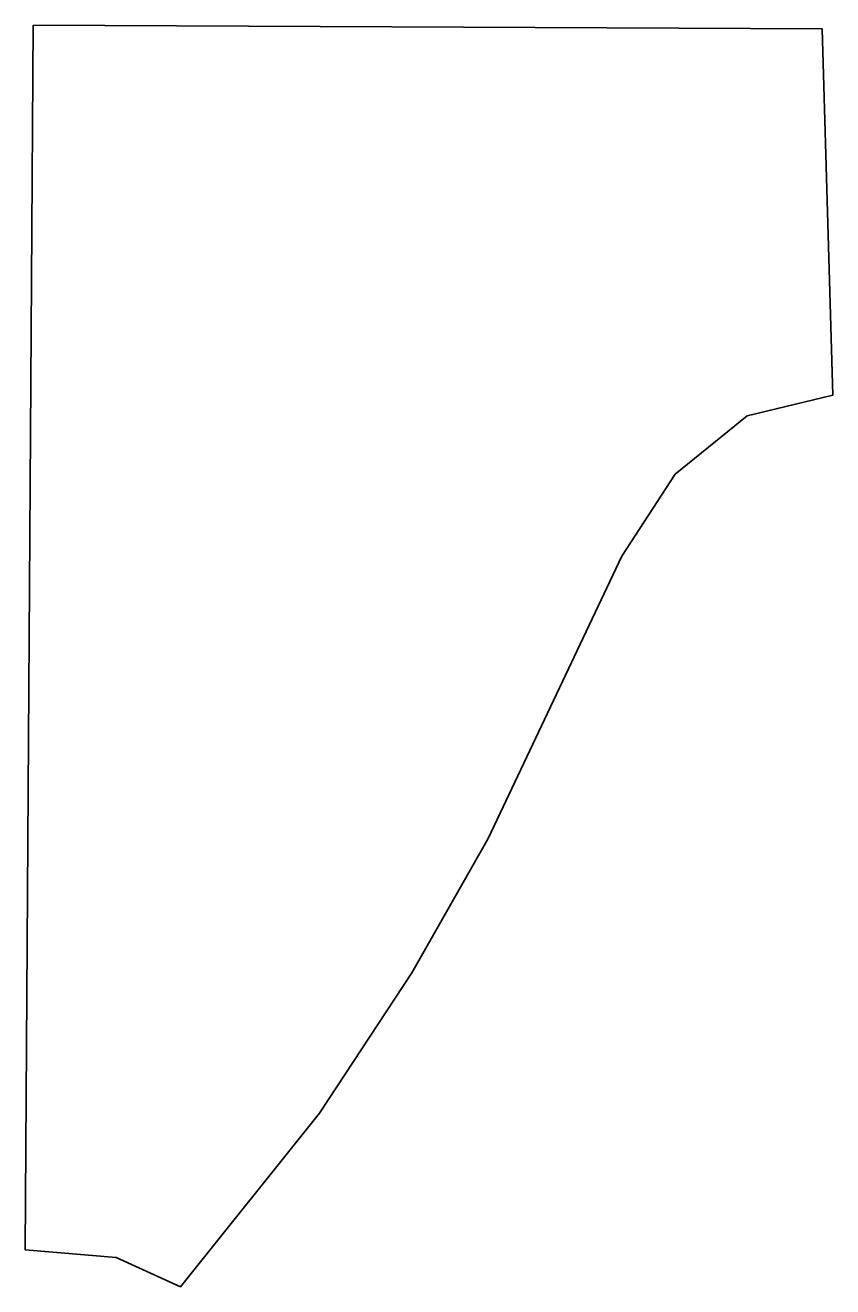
# Model space of a CAD drawing. Extents: x 0 to 3684, y -5753 to 0.
import ezdxf

# ---------------------------------------------------------------- set-up
doc = ezdxf.new("R2010")
doc.units = 0
doc.linetypes.add('Solid', pattern=[0])

msp = doc.modelspace()

# ---------------------------------------------------------------- linework, layer by layer
at = {"color": 0, "linetype": 'Solid', "lineweight": 35}
msp.add_lwpolyline([(3635, -16), (3684, -1687), (3293, -1782), (2965, -2048), (2721, -2421), (2112, -3709), (1763, -4321), (1343, -4961), (709, -5753), (415, -5620), (0, -5585), (37, 0), (3635, -16)], close=True, dxfattribs=at)

doc.saveas('drawing.dxf')
